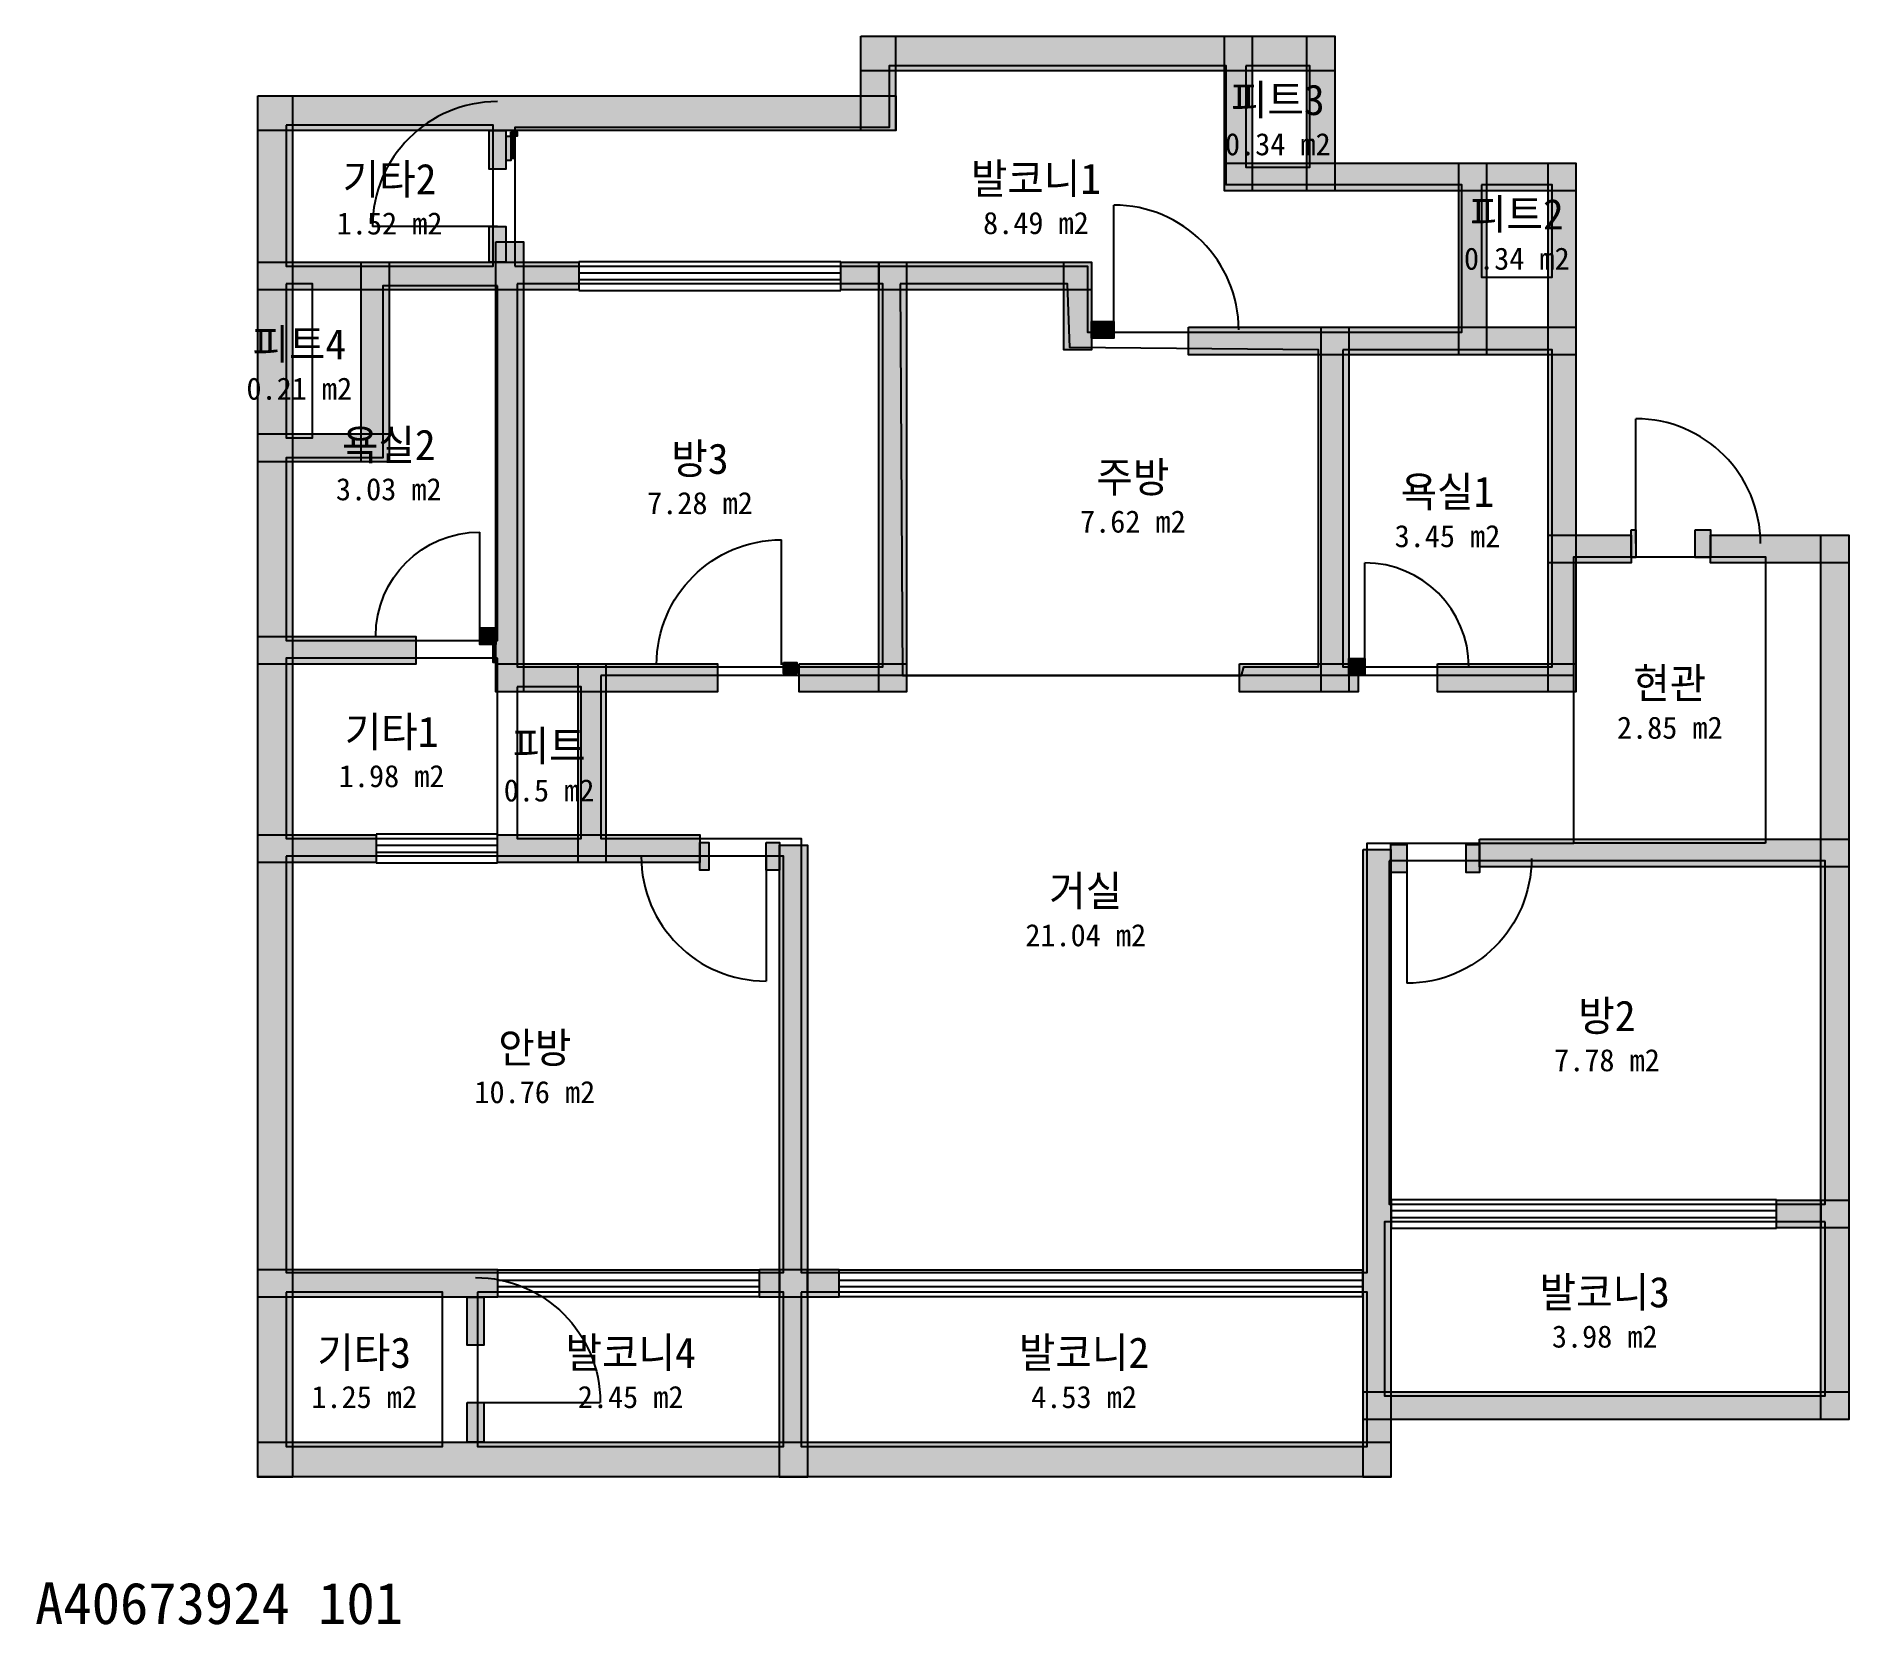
# Model space of a CAD drawing. Header units: millimetres. Extents: x 9 to 13076, y -905 to 10546.
import ezdxf
from ezdxf.enums import TextEntityAlignment as Align

# ---------------------------------------------------------------- set-up
doc = ezdxf.new("R2010")
doc.units = ezdxf.units.MM
for name, color, linetype in [('A-ANNO-TEXT', 7, 'Continuous'), ('A-AREA', 9, 'Continuous'), ('A-AREA-IDEN', 7, 'Continuous'), ('A-DOOR', 4, 'Continuous'), ('A-GLAZ', 5, 'Continuous'), ('A-WALL-EXTR', 7, 'Continuous'), ('A-WALL-PATT', 8, 'Continuous'), ('A-WALL-PRTN', 8, 'Continuous'), ('A-WALL-STRC', 7, 'Continuous')]:
    doc.layers.add(name, color=color, linetype=linetype)

# ---------------------------------------------------------------- blocks, each defined once
blk = doc.blocks.new('JJ-DOOR-SWING')
blk.add_line((0, 0), (0, 1000))
blk.add_arc((0, 0), 1000, 0, 90)
at = {"flags": 1}
for tag, p in [('WIDTH', (0, -150)), ('TYPE', (0, -250))]:
    blk.add_attdef(tag, p, '', height=80, dxfattribs=at)
blk = doc.blocks.new('JJ-WIN-DOUBLE')
for p, q in [((1000, 500), (0, 500)), ((0, 500), (0, -500)), ((1000, -500), (1000, 500)), ((0, 120), (1000, 120)), ((0, -120), (1000, -120)), ((0, -500), (1000, -500))]:
    blk.add_line(p, q)
at = {"flags": 1}
for tag, p in [('WIDTH', (0, -700)), ('TYPE', (0, -800))]:
    blk.add_attdef(tag, p, '', height=80, dxfattribs=at)

msp = doc.modelspace()

# ---------------------------------------------------------------- linework, layer by layer
at = {"layer": 'A-AREA'}
for points in [[(3460, 8889), (7587, 8889), (7587, 8413), (10286, 8413), (10286, 9476), (8587, 9476), (8587, 10333), (6159, 10333), (6159, 9889), (3460, 9889)], [(8730, 10333), (8730, 9603), (9190, 9603), (9190, 10333)], [(1810, 9905), (1810, 8889), (3302, 8889), (3302, 9905)], [(10429, 9476), (10429, 8810), (10937, 8810), (10937, 9476)], [(1810, 8762), (1810, 7651), (2000, 7651), (2000, 8762)], [(3476, 8762), (3476, 6000), (6111, 6000), (6111, 8762)], [(6238, 8762), (6254, 5937), (8698, 5937), (8714, 6000), (9254, 6000), (9254, 8286), (7460, 8302), (7444, 8762)], [(3333, 8746), (2508, 8746), (2508, 7508), (1810, 7508), (1810, 6190), (3333, 6190)], [(9429, 8286), (9429, 6000), (10937, 6000), (10937, 8286)], [(12476, 4730), (11095, 4730), (11095, 6794), (12476, 6794)], [(3333, 6063), (1810, 6063), (1810, 4762), (3333, 4762)], [(4079, 5937), (4079, 4762), (5524, 4762), (5524, 1635), (9603, 1635), (9603, 4730), (11095, 4730), (11095, 5937)], [(3476, 5857), (3476, 4762), (3937, 4762), (3937, 5857)], [(1810, 4635), (1810, 1635), (5397, 1635), (5397, 4635)], [(9762, 4603), (9762, 2127), (12905, 2127), (12905, 4603)], [(12905, 2000), (9730, 2000), (9730, 746), (12905, 746)], [(1810, 1492), (1810, 381), (2937, 381), (2937, 1492)], [(3190, 1492), (3190, 381), (5397, 381), (5397, 1492)], [(5524, 1492), (5524, 381), (9603, 381), (9603, 1492)]]:
    msp.add_lwpolyline(points, close=True, dxfattribs=at)
at = {"layer": 'A-WALL-EXTR'}
for points in [[(5954, 10546), (9370, 10546), (9370, 10296), (5954, 10296)], [(5954, 10546), (6204, 10546), (6204, 9867), (5954, 9867)], [(1605, 10117), (6205, 10117), (6205, 9867), (1605, 9867)], [(1605, 10117), (1855, 10117), (1855, 160), (1605, 160)], [(3397, 9825), (3429, 9825), (3429, 9651), (3397, 9651)], [(3429, 9857), (3476, 9857), (3476, 9825), (3429, 9825)], [(3429, 9825), (3429, 9667), (3460, 9667), (3460, 9825)], [(3302, 6159), (3317, 6159), (3317, 6032), (3302, 6032)], [(5397, 6032), (5492, 6032), (5492, 5952), (5397, 5952)], [(1605, 411), (9775, 411), (9775, 161), (1605, 161)]]:
    msp.add_lwpolyline(points, close=True, dxfattribs=at)
at = {"layer": 'A-WALL-PATT', "color": 8}
for points in [[(5954, 10546), (9370, 10546), (5954, 10296), (9370, 10296)], [(5954, 10546), (6204, 10546), (5954, 9867), (6204, 9867)], [(8575, 10546), (8775, 10546), (8575, 9432), (8775, 9432)], [(9170, 10546), (9370, 10546), (9170, 9432), (9370, 9432)], [(1605, 10117), (6205, 10117), (1605, 9867), (6205, 9867)], [(1605, 10117), (1855, 10117), (1605, 160), (1855, 160)], [(3273, 9867), (3393, 9867), (3273, 9587), (3393, 9587)], [(3397, 9825), (3397, 9651), (3429, 9651)], [(3429, 9651), (3429, 9825), (3397, 9825)], [(3429, 9857), (3429, 9825), (3476, 9825)], [(3476, 9825), (3476, 9857), (3429, 9857)], [(3460, 9825), (3429, 9825), (3429, 9667)], [(3429, 9667), (3460, 9667), (3460, 9825)], [(8575, 9632), (11108, 9632), (8575, 9432), (11108, 9432)], [(10265, 9632), (10465, 9632), (10265, 8249), (10465, 8249)], [(10908, 9632), (11108, 9632), (10908, 5821), (11108, 5821)], [(3273, 9175), (3393, 9175), (3273, 8917), (3393, 8917)], [(3321, 9063), (3521, 9063), (3321, 5821), (3521, 5821)], [(1605, 8917), (3921, 8917), (1605, 8717), (3921, 8717)], [(2352, 8917), (2552, 8917), (2352, 7479), (2552, 7479)], [(5810, 8917), (7616, 8917), (5810, 8717), (7616, 8717)], [(5810, 8917), (6083, 8917), (5810, 8717), (6083, 8717)], [(6083, 8917), (6283, 8917), (6083, 5821), (6283, 5821)], [(7416, 8917), (7616, 8917), (7416, 8286), (7616, 8286)], [(7616, 8489), (7778, 8489), (7616, 8369), (7778, 8369)], [(8317, 8449), (11108, 8449), (8317, 8249), (11108, 8249)], [(9273, 8449), (9473, 8449), (9273, 5821), (9473, 5821)], [(1605, 7679), (2552, 7679), (1605, 7479), (2552, 7479)], [(10908, 6949), (11508, 6949), (10908, 6749), (11508, 6749)], [(11508, 6989), (11540, 6989), (11508, 6789), (11540, 6789)], [(11968, 6989), (12079, 6989), (11968, 6789), (12079, 6789)], [(12079, 6949), (13076, 6949), (12079, 6749), (13076, 6749)], [(12876, 6949), (13076, 6949), (12876, 575), (13076, 575)], [(3206, 6282), (3321, 6282), (3206, 6162), (3321, 6162)], [(1605, 6219), (2746, 6219), (1605, 6019), (2746, 6019)], [(3302, 6159), (3302, 6032), (3317, 6032)], [(3317, 6032), (3317, 6159), (3302, 6159)], [(3321, 6021), (4921, 6021), (3321, 5821), (4921, 5821)], [(3916, 6021), (4116, 6021), (3916, 4590), (4116, 4590)], [(5397, 6032), (5397, 5952), (5492, 5952)], [(5492, 5952), (5492, 6032), (5397, 6032)], [(5508, 6021), (6283, 6021), (5508, 5821), (6283, 5821)], [(8683, 6021), (9540, 6021), (8683, 5821), (9540, 5821)], [(9473, 6060), (9587, 6060), (9473, 5940), (9587, 5940)], [(10111, 6021), (11108, 6021), (10111, 5821), (11108, 5821)], [(1605, 4790), (2460, 4790), (1605, 4590), (2460, 4590)], [(3333, 4790), (4794, 4790), (3333, 4590), (4794, 4590)], [(4794, 4735), (4857, 4735), (4794, 4535), (4857, 4535)], [(5270, 4735), (5368, 4735), (5270, 4535), (5368, 4535)], [(5368, 4714), (5568, 4714), (5368, 160), (5568, 160)], [(9775, 4719), (9889, 4719), (9775, 4519), (9889, 4519)], [(10317, 4719), (10413, 4719), (10317, 4519), (10413, 4519)], [(10413, 4759), (13076, 4759), (10413, 4559), (13076, 4559)], [(9575, 4683), (9775, 4683), (9575, 160), (9775, 160)], [(12556, 2156), (13076, 2156), (12556, 1956), (13076, 1956)], [(12556, 2156), (12876, 2156), (12556, 1956), (12876, 1956)], [(1605, 1656), (3333, 1656), (1605, 1456), (3333, 1456)], [(5222, 1656), (5794, 1656), (5222, 1456), (5794, 1456)], [(5222, 1656), (5368, 1656), (5222, 1456), (5368, 1456)], [(5568, 1656), (5794, 1656), (5568, 1456), (5794, 1456)], [(3115, 1456), (3235, 1456), (3115, 1111), (3235, 1111)], [(3115, 698), (3235, 698), (3115, 411), (3235, 411)], [(9575, 775), (13076, 775), (9575, 575), (13076, 575)], [(1605, 411), (9775, 411), (1605, 161), (9775, 161)]]:
    msp.add_solid(points, dxfattribs=at)
at = {"layer": 'A-WALL-PRTN'}
for points in [[(3273, 9867), (3393, 9867), (3393, 9587), (3273, 9587)], [(3273, 9175), (3393, 9175), (3393, 8917), (3273, 8917)], [(7616, 8489), (7778, 8489), (7778, 8369), (7616, 8369)], [(3206, 6282), (3321, 6282), (3321, 6162), (3206, 6162)], [(9473, 6060), (9587, 6060), (9587, 5940), (9473, 5940)], [(3115, 1456), (3235, 1456), (3235, 1111), (3115, 1111)], [(3115, 698), (3235, 698), (3235, 411), (3115, 411)]]:
    msp.add_lwpolyline(points, close=True, dxfattribs=at)
at = {"layer": 'A-WALL-STRC'}
for points in [[(8575, 10546), (8775, 10546), (8775, 9432), (8575, 9432)], [(9170, 10546), (9370, 10546), (9370, 9432), (9170, 9432)], [(8575, 9632), (11108, 9632), (11108, 9432), (8575, 9432)], [(10265, 9632), (10465, 9632), (10465, 8249), (10265, 8249)], [(10908, 9632), (11108, 9632), (11108, 5821), (10908, 5821)], [(3321, 9063), (3521, 9063), (3521, 5821), (3321, 5821)], [(1605, 8917), (3921, 8917), (3921, 8717), (1605, 8717)], [(2352, 8917), (2552, 8917), (2552, 7479), (2352, 7479)], [(5810, 8917), (7616, 8917), (7616, 8717), (5810, 8717)], [(5810, 8917), (6083, 8917), (6083, 8717), (5810, 8717)], [(6083, 8917), (6283, 8917), (6283, 5821), (6083, 5821)], [(7416, 8917), (7616, 8917), (7616, 8286), (7416, 8286)], [(8317, 8449), (11108, 8449), (11108, 8249), (8317, 8249)], [(9273, 8449), (9473, 8449), (9473, 5821), (9273, 5821)], [(1605, 7679), (2552, 7679), (2552, 7479), (1605, 7479)], [(10908, 6949), (11508, 6949), (11508, 6749), (10908, 6749)], [(11508, 6989), (11540, 6989), (11540, 6789), (11508, 6789)], [(11968, 6989), (12079, 6989), (12079, 6789), (11968, 6789)], [(12079, 6949), (13076, 6949), (13076, 6749), (12079, 6749)], [(12876, 6949), (13076, 6949), (13076, 575), (12876, 575)], [(1605, 6219), (2746, 6219), (2746, 6019), (1605, 6019)], [(3321, 6021), (4921, 6021), (4921, 5821), (3321, 5821)], [(3916, 6021), (4116, 6021), (4116, 4590), (3916, 4590)], [(5508, 6021), (6283, 6021), (6283, 5821), (5508, 5821)], [(8683, 6021), (9540, 6021), (9540, 5821), (8683, 5821)], [(10111, 6021), (11108, 6021), (11108, 5821), (10111, 5821)], [(1605, 4790), (2460, 4790), (2460, 4590), (1605, 4590)], [(3333, 4790), (4794, 4790), (4794, 4590), (3333, 4590)], [(4794, 4735), (4857, 4735), (4857, 4535), (4794, 4535)], [(5270, 4735), (5368, 4735), (5368, 4535), (5270, 4535)], [(5368, 4714), (5568, 4714), (5568, 160), (5368, 160)], [(9775, 4719), (9889, 4719), (9889, 4519), (9775, 4519)], [(10317, 4719), (10413, 4719), (10413, 4519), (10317, 4519)], [(10413, 4759), (13076, 4759), (13076, 4559), (10413, 4559)], [(9575, 4683), (9775, 4683), (9775, 160), (9575, 160)], [(12556, 2156), (13076, 2156), (13076, 1956), (12556, 1956)], [(12556, 2156), (12876, 2156), (12876, 1956), (12556, 1956)], [(1605, 1656), (3333, 1656), (3333, 1456), (1605, 1456)], [(5222, 1656), (5794, 1656), (5794, 1456), (5222, 1456)], [(5222, 1656), (5368, 1656), (5368, 1456), (5222, 1456)], [(5568, 1656), (5794, 1656), (5794, 1456), (5568, 1456)], [(9575, 775), (13076, 775), (13076, 575), (9575, 575)]]:
    msp.add_lwpolyline(points, close=True, dxfattribs=at)

# ---------------------------------------------------------------- block references
at = {"layer": 'A-DOOR'}
for p, xscale, yscale, rotation in [((3333, 9175), 0.9, 0.9, 90), ((3206, 6222), 0.75, -0.75, 180), ((5381, 6016), 0.9, -0.9, 180), ((5270, 4635), 0.9, 0.9, 180), ((3175, 698), 0.9, -0.9, 90)]:
    msp.add_blockref('JJ-DOOR-SWING', p, dxfattribs=dict(at, xscale=xscale, yscale=yscale, rotation=rotation))
for p, xscale, yscale in [((7778, 8429), 0.9, 0.9), ((11540, 6889), 0.9, 0.9), ((9587, 6000), 0.75, 0.75), ((9889, 4619), 0.9, -0.9)]:
    msp.add_blockref('JJ-DOOR-SWING', p, dxfattribs=dict(at, xscale=xscale, yscale=yscale))
at = {"layer": 'A-GLAZ'}
for p, xscale, yscale in [((3921, 8817), 1.888888888888889, 0.2063492063492064), ((2460, 4690), 0.8730158730158732, 0.2063492063492064), ((9778, 2056), 2.777777777777779, 0.2063492063492064), ((3333, 1556), 1.888888888888889, 0.1904761904761905), ((5794, 1556), 3.777777777777778, 0.1904761904761905)]:
    msp.add_blockref('JJ-WIN-DOUBLE', p, dxfattribs=dict(at, xscale=xscale, yscale=yscale))

# ---------------------------------------------------------------- texts
at = {"layer": 'A-ANNO-TEXT'}
msp.add_text('A40673924 101', height=300, dxfattribs=at).set_placement((0, -900))
at = {"layer": 'A-AREA-IDEN'}
for s, height, p in [('피트3', 220, (8960, 10088)), ('0.34 m2', 160, (8960, 9768)), ('기타2', 220, (2556, 9517)), ('발코니1', 220, (7216, 9520)), ('8.49 m2', 160, (7216, 9200)), ('피트2', 220, (10683, 9263)), ('1.52 m2', 160, (2556, 9197)), ('0.34 m2', 160, (10683, 8943)), ('피트4', 220, (1905, 8326)), ('0.21 m2', 160, (1905, 8006)), ('욕실2', 220, (2550, 7601)), ('방3', 220, (4794, 7501)), ('주방', 220, (7915, 7368)), ('3.03 m2', 160, (2550, 7281)), ('욕실1', 220, (10183, 7263)), ('7.28 m2', 160, (4794, 7181)), ('7.62 m2', 160, (7915, 7048)), ('3.45 m2', 160, (10183, 6943)), ('현관', 220, (11786, 5882)), ('기타1', 220, (2571, 5533)), ('2.85 m2', 160, (11786, 5562)), ('피트', 220, (3706, 5430)), ('1.98 m2', 160, (2571, 5213)), ('0.5 m2', 160, (3706, 5110)), ('거실', 220, (7575, 4386)), ('21.04 m2', 160, (7575, 4066)), ('방2', 220, (11333, 3485)), ('안방', 220, (3603, 3255)), ('7.78 m2', 160, (11333, 3165)), ('10.76 m2', 160, (3603, 2935)), ('발코니3', 220, (11317, 1493)), ('기타3', 220, (2373, 1057)), ('발코니4', 220, (4294, 1057)), ('발코니2', 220, (7563, 1057)), ('3.98 m2', 160, (11317, 1173)), ('1.25 m2', 160, (2373, 737)), ('2.45 m2', 160, (4294, 737)), ('4.53 m2', 160, (7563, 737))]:
    msp.add_text(s, height=height, dxfattribs=at).set_placement(p, align=Align.MIDDLE_CENTER)

doc.saveas('drawing.dxf')
